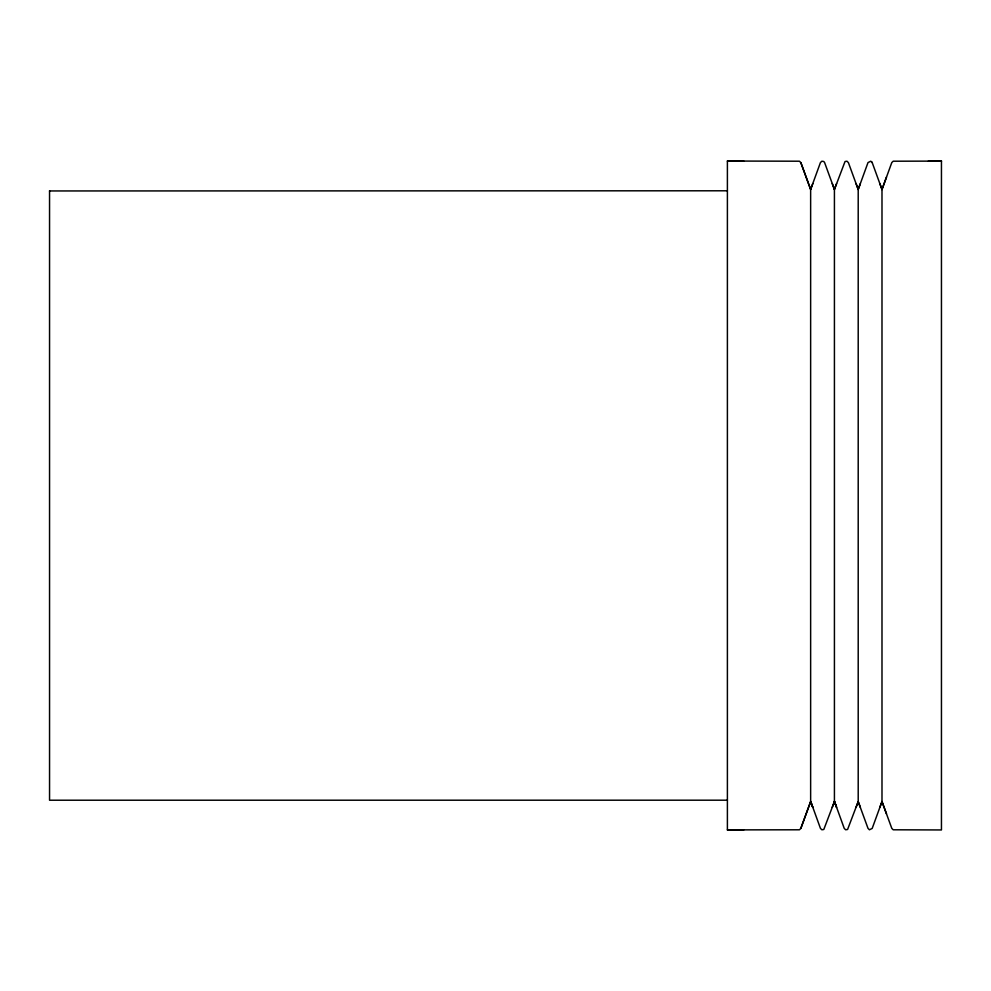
<?xml version="1.0" encoding="UTF-8"?>
<svg xmlns="http://www.w3.org/2000/svg" width="991" height="991" viewBox="0 0 991 991"><rect width="100%" height="100%" fill="white"/><g stroke="black" fill="none" stroke-linecap="round" stroke-linejoin="round"><path stroke-width="1.49" d="M810.638 189.43L810.638 801.57L800.839 828.426L799.415 829.789L727.394 829.888L727.394 161.037L799.415 161.211L800.839 162.635L810.638 189.492L820.437 162.574L821.861 161.211L823.806 161.508L824.623 162.635L834.422 189.492L845.038 161.508L846.983 161.211L848.407 162.635L858.206 189.492L868.005 162.574L870.767 161.211L872.191 162.574L881.99 189.492L891.789 162.574L893.213 161.211L941.45 161.099L941.45 829.95L893.213 829.789L891.789 828.352L881.99 801.57L881.99 189.43M886.487 177.129L881.99 189.467L879.847 183.595M834.422 189.43L834.422 801.57L823.806 829.479L821.861 829.789L820.437 828.352L810.638 801.298L812.781 807.405L810.638 801.57L800.839 828.352M858.206 189.43L858.206 801.57L847.59 829.479L845.645 829.789L844.221 828.352L834.422 801.298L836.565 807.405L834.422 801.57L832.279 807.343M886.487 813.871L881.99 801.57L872.191 828.426L869.429 829.789L868.005 828.352L858.206 801.57L856.063 807.343M812.781 183.595L810.638 189.467L800.839 162.574M836.565 183.595L834.422 189.467L832.279 183.595M860.349 183.595L858.206 189.467L856.063 183.595M879.847 807.343L881.99 801.57M49.55 190.953L727.394 190.792M727.394 800.195L49.55 800.22L49.55 190.768M727.394 829.901L743.807 829.888M727.394 161.087L743.807 161.112M871.869 162.041L872.191 162.635M858.206 801.57L860.349 807.405M941.45 161.087L928.294 161.174L941.45 161.099"/></g></svg>
